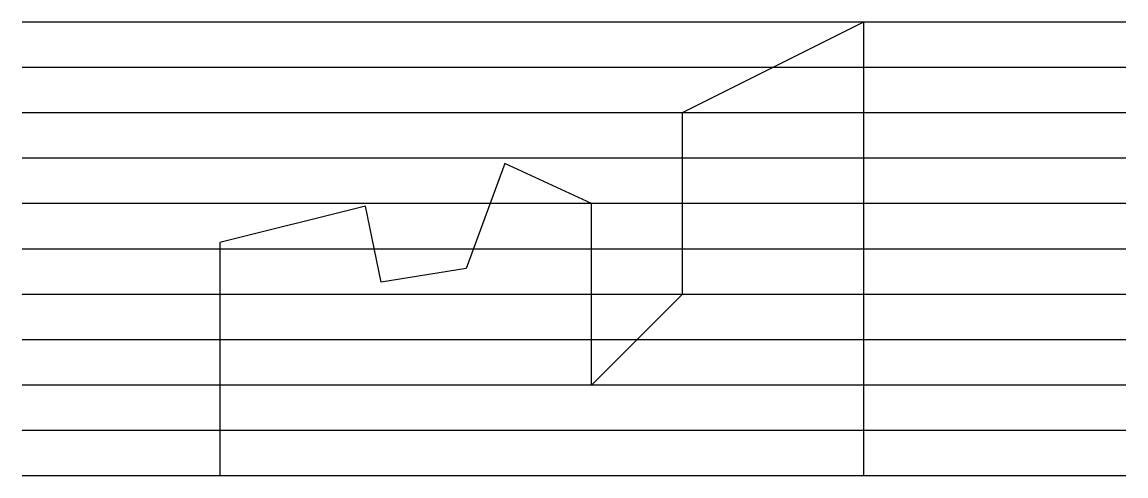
# Model space of a CAD drawing. Header units: millimetres. Extents: x -9.3 to 2.9, y -5 to 0.
import ezdxf

# ---------------------------------------------------------------- set-up
doc = ezdxf.new("R2010")
doc.units = ezdxf.units.MM
for name, color, linetype, true_color in [('layer 1', 1, 'Continuous', 0xff0000), ('layer 2', 3, 'Continuous', 0x00ff00), ('layer 3', 5, 'Continuous', 0x0000ff)]:
    doc.layers.add(name, color=color, linetype=linetype, true_color=true_color)

msp = doc.modelspace()

# ---------------------------------------------------------------- linework, layer by layer
at = {"layer": 'layer 1'}
for p, q in [((2.89, 0), (-9.273, 0)), ((2.89, -0.5), (-9.273, -0.5)), ((2.89, -0.5), (-9.273, -0.5)), ((2.89, -1), (-9.273, -1)), ((2.89, -1.5), (-9.273, -1.5)), ((2.89, -2), (-9.273, -2)), ((2.89, -2.5), (-9.273, -2.5)), ((2.89, -3), (-9.273, -3)), ((2.89, -3.5), (-9.273, -3.5)), ((2.89, -4), (-9.273, -4)), ((2.89, -4.5), (-9.273, -4.5)), ((2.89, -5), (-9.273, -5))]:
    msp.add_line(p, q, dxfattribs=at)
at = {"layer": 'layer 2'}
for p, q in [((0, 0), (-2, -1)), ((-2, -1), (-2, -3)), ((-3.954, -1.559), (-4.378, -2.716)), ((-5.489, -2.029), (-7.092, -2.429)), ((-7.092, -2.429), (-7.092, -5)), ((-4.378, -2.716), (-5.317, -2.865)), ((-2, -3), (-3, -4))]:
    msp.add_line(p, q, dxfattribs=at)
at = {"layer": 'layer 3'}
for p, q in [((0, 0), (0, -5)), ((-3, -2), (-3.954, -1.559)), ((-5.317, -2.865), (-5.489, -2.029)), ((-3, -4), (-3, -2))]:
    msp.add_line(p, q, dxfattribs=at)

doc.saveas('drawing.dxf')
